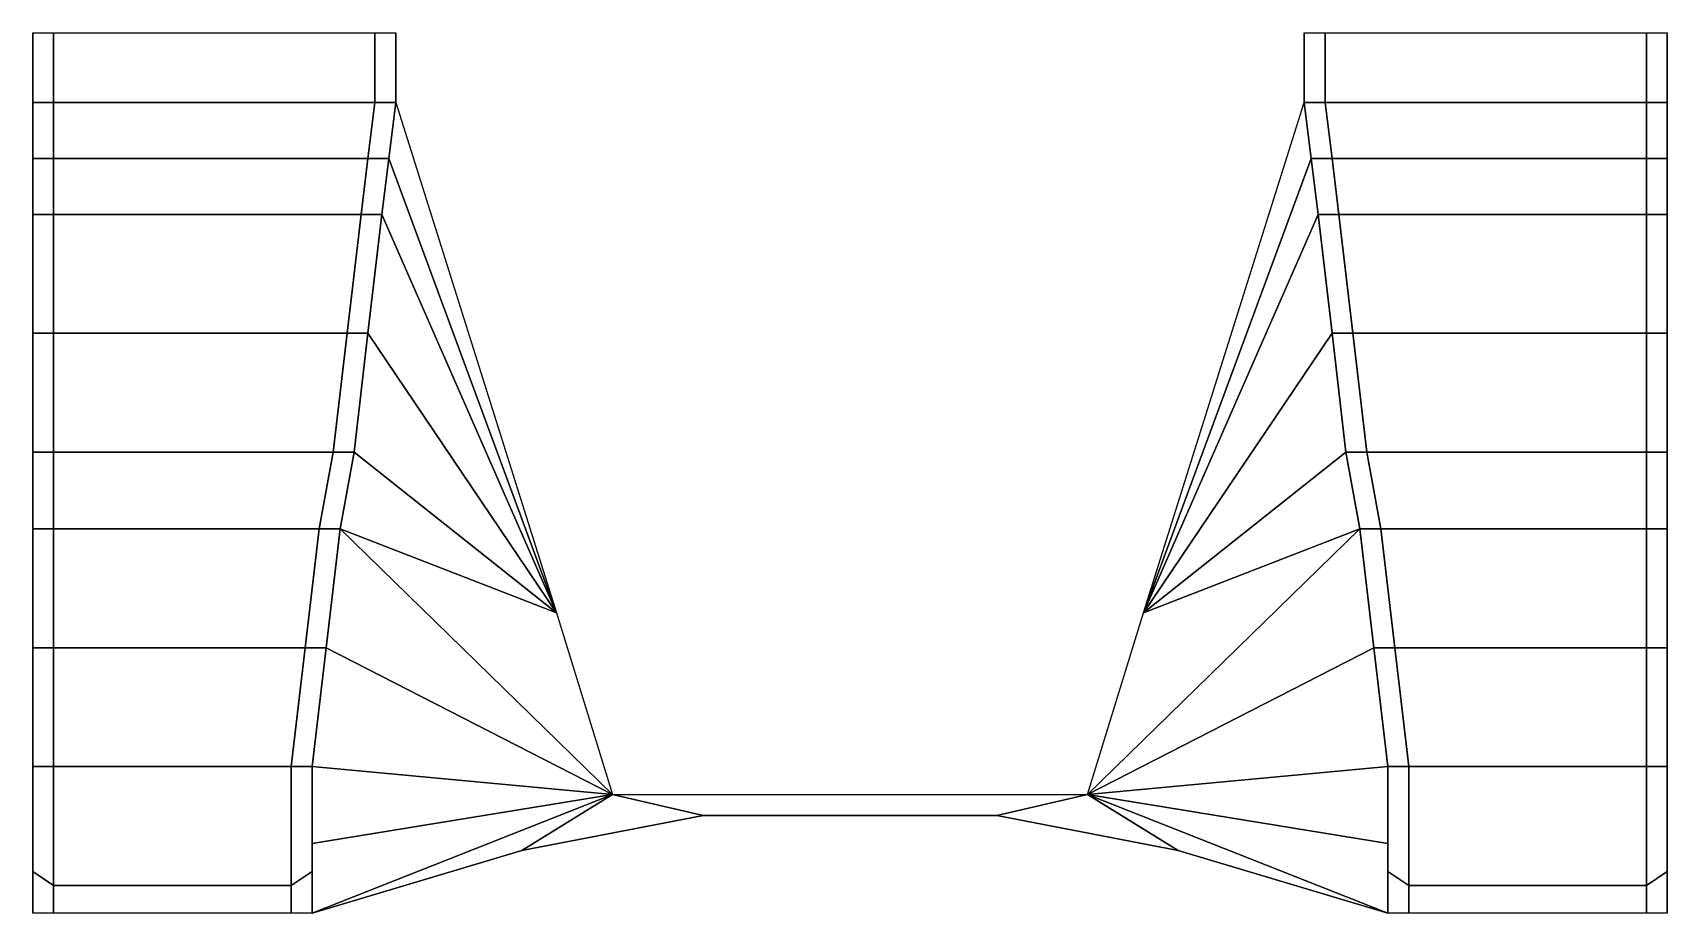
# Model space of a CAD drawing. Extents: x -1.17 to 1.17, y -3.3 to -2.04.
import ezdxf

# ---------------------------------------------------------------- set-up
doc = ezdxf.new("R2010")
doc.units = 0
doc.layers.add('FENDERS', color=6, linetype='CONTINUOUS')

msp = doc.modelspace()

# ---------------------------------------------------------------- linework, layer by layer
at = {"layer": 'FENDERS'}
for points in [[(-1.14, -2.14, 0.89), (-1.17, -2.14, 0.8), (-1.17, -2.04, 0.61), (-1.14, -2.04, 0.7)], [(-1.17, -2.14, 0.8), (-1.17, -2.14, 0.68), (-1.17, -2.04, 0.49), (-1.17, -2.04, 0.61)], [(-0.68, -2.14, 0.89), (-1.14, -2.14, 0.89), (-1.14, -2.04, 0.7), (-0.68, -2.04, 0.7)], [(-0.65, -2.14, 0.8), (-0.68, -2.14, 0.89), (-0.68, -2.04, 0.7), (-0.65, -2.04, 0.61)], [(-0.65, -2.14, 0.68), (-0.65, -2.14, 0.8), (-0.65, -2.04, 0.61), (-0.65, -2.04, 0.49)], [(0.68, -2.14, 0.89), (0.65, -2.14, 0.8), (0.65, -2.04, 0.61), (0.68, -2.04, 0.7)], [(0.65, -2.14, 0.8), (0.65, -2.14, 0.68), (0.65, -2.04, 0.49), (0.65, -2.04, 0.61)], [(1.14, -2.14, 0.89), (0.68, -2.14, 0.89), (0.68, -2.04, 0.7), (1.14, -2.04, 0.7)], [(1.17, -2.14, 0.8), (1.14, -2.14, 0.89), (1.14, -2.04, 0.7), (1.17, -2.04, 0.61)], [(1.17, -2.14, 0.68), (1.17, -2.14, 0.8), (1.17, -2.04, 0.61), (1.17, -2.04, 0.49)], [(-1.17, -2.22, 0.99), (-1.17, -2.22, 0.92), (-1.17, -2.14, 0.68), (-1.17, -2.14, 0.8)], [(-1.14, -2.22, 1.04), (-1.17, -2.22, 0.99), (-1.17, -2.14, 0.8), (-1.14, -2.14, 0.89)], [(-0.69, -2.22, 1.04), (-1.14, -2.22, 1.04), (-1.14, -2.14, 0.89), (-0.68, -2.14, 0.89)], [(-0.66, -2.22, 0.99), (-0.69, -2.22, 1.04), (-0.68, -2.14, 0.89), (-0.65, -2.14, 0.8)], [(-0.66, -2.22, 0.92), (-0.66, -2.22, 0.99), (-0.65, -2.14, 0.8), (-0.65, -2.14, 0.68)], [(-0.42, -2.87, 0.93), (-0.66, -2.22, 0.92), (-0.65, -2.14, 0.92)], [(0.42, -2.87, 0.93), (0.65, -2.14, 0.92), (0.66, -2.22, 0.92), (0.42, -2.87, 0.93)], [(0.66, -2.22, 0.99), (0.66, -2.22, 0.92), (0.65, -2.14, 0.68), (0.65, -2.14, 0.8)], [(0.69, -2.22, 1.04), (0.66, -2.22, 0.99), (0.65, -2.14, 0.8), (0.68, -2.14, 0.89)], [(1.14, -2.22, 1.04), (0.69, -2.22, 1.04), (0.68, -2.14, 0.89), (1.14, -2.14, 0.89)], [(1.17, -2.22, 0.99), (1.14, -2.22, 1.04), (1.14, -2.14, 0.89), (1.17, -2.14, 0.8)], [(1.17, -2.22, 0.92), (1.17, -2.22, 0.99), (1.17, -2.14, 0.8), (1.17, -2.14, 0.68)], [(-1.14, -2.3, 1.13), (-1.17, -2.3, 1.08), (-1.17, -2.22, 0.99), (-1.14, -2.22, 1.04)], [(-1.17, -2.3, 1.08), (-1.17, -2.3, 1.01), (-1.17, -2.22, 0.92), (-1.17, -2.22, 0.99)], [(-0.7, -2.3, 1.13), (-1.14, -2.3, 1.13), (-1.14, -2.22, 1.04), (-0.69, -2.22, 1.04)], [(-0.67, -2.3, 1.08), (-0.7, -2.3, 1.13), (-0.69, -2.22, 1.04), (-0.66, -2.22, 0.99)], [(-0.67, -2.3, 0.92), (-0.67, -2.3, 1.08), (-0.66, -2.22, 0.99), (-0.66, -2.22, 0.92)], [(-0.42, -2.87, 0.93), (-0.67, -2.3, 0.92), (-0.66, -2.22, 0.92)], [(0.42, -2.87, 0.93), (0.66, -2.22, 0.92), (0.67, -2.3, 0.92), (0.42, -2.87, 0.93)], [(0.7, -2.3, 1.13), (0.67, -2.3, 1.08), (0.66, -2.22, 0.99), (0.69, -2.22, 1.04)], [(0.67, -2.3, 1.08), (0.67, -2.3, 0.92), (0.66, -2.22, 0.92), (0.66, -2.22, 0.99)], [(1.14, -2.3, 1.13), (0.7, -2.3, 1.13), (0.69, -2.22, 1.04), (1.14, -2.22, 1.04)], [(1.17, -2.3, 1.08), (1.14, -2.3, 1.13), (1.14, -2.22, 1.04), (1.17, -2.22, 0.99)], [(1.17, -2.3, 1.01), (1.17, -2.3, 1.08), (1.17, -2.22, 0.99), (1.17, -2.22, 0.92)], [(-1.17, -2.47, 1.19), (-1.17, -2.47, 1.12), (-1.17, -2.3, 1.01), (-1.17, -2.3, 1.08)], [(-1.14, -2.47, 1.24), (-1.17, -2.47, 1.19), (-1.17, -2.3, 1.08), (-1.14, -2.3, 1.13)], [(-0.72, -2.47, 1.24), (-1.14, -2.47, 1.24), (-1.14, -2.3, 1.13), (-0.7, -2.3, 1.13)], [(-0.69, -2.47, 1.19), (-0.72, -2.47, 1.24), (-0.7, -2.3, 1.13), (-0.67, -2.3, 1.08)], [(-0.69, -2.47, 0.92), (-0.69, -2.47, 1.19), (-0.67, -2.3, 1.08), (-0.67, -2.3, 0.92)], [(-0.42, -2.87, 0.93), (-0.69, -2.47, 0.92), (-0.67, -2.3, 0.92)], [(0.42, -2.87, 0.93), (0.67, -2.3, 0.92), (0.69, -2.47, 0.92), (0.42, -2.87, 0.93)], [(0.72, -2.47, 1.24), (0.69, -2.47, 1.19), (0.67, -2.3, 1.08), (0.7, -2.3, 1.13)], [(0.69, -2.47, 1.19), (0.69, -2.47, 0.92), (0.67, -2.3, 0.92), (0.67, -2.3, 1.08)], [(1.14, -2.47, 1.24), (0.72, -2.47, 1.24), (0.7, -2.3, 1.13), (1.14, -2.3, 1.13)], [(1.17, -2.47, 1.19), (1.14, -2.47, 1.24), (1.14, -2.3, 1.13), (1.17, -2.3, 1.08)], [(1.17, -2.47, 1.12), (1.17, -2.47, 1.19), (1.17, -2.3, 1.08), (1.17, -2.3, 1.01)], [(-1.17, -2.64, 1.24), (-1.17, -2.64, 1.17), (-1.17, -2.47, 1.12), (-1.17, -2.47, 1.19)], [(-1.14, -2.64, 1.29), (-1.17, -2.64, 1.24), (-1.17, -2.47, 1.19), (-1.14, -2.47, 1.24)], [(-0.74, -2.64, 1.29), (-1.14, -2.64, 1.29), (-1.14, -2.47, 1.24), (-0.72, -2.47, 1.24)], [(-0.71, -2.64, 1.24), (-0.74, -2.64, 1.29), (-0.72, -2.47, 1.24), (-0.69, -2.47, 1.19)], [(-0.71, -2.64, 0.92), (-0.71, -2.64, 1.24), (-0.69, -2.47, 1.19), (-0.69, -2.47, 0.92)], [(-0.42, -2.87, 0.93), (-0.71, -2.64, 0.92), (-0.69, -2.47, 0.92)], [(0.42, -2.87, 0.93), (0.69, -2.47, 0.92), (0.71, -2.64, 0.92), (0.42, -2.87, 0.93)], [(0.71, -2.64, 1.24), (0.71, -2.64, 0.92), (0.69, -2.47, 0.92), (0.69, -2.47, 1.19)], [(0.74, -2.64, 1.29), (0.71, -2.64, 1.24), (0.69, -2.47, 1.19), (0.72, -2.47, 1.24)], [(1.14, -2.64, 1.29), (0.74, -2.64, 1.29), (0.72, -2.47, 1.24), (1.14, -2.47, 1.24)], [(1.17, -2.64, 1.24), (1.14, -2.64, 1.29), (1.14, -2.47, 1.24), (1.17, -2.47, 1.19)], [(1.17, -2.64, 1.17), (1.17, -2.64, 1.24), (1.17, -2.47, 1.19), (1.17, -2.47, 1.12)], [(-1.17, -2.75, 1.24), (-1.17, -2.75, 1.17), (-1.17, -2.64, 1.17), (-1.17, -2.64, 1.24)], [(-1.14, -2.75, 1.29), (-1.17, -2.75, 1.24), (-1.17, -2.64, 1.24), (-1.14, -2.64, 1.29)], [(-0.76, -2.75, 1.29), (-1.14, -2.75, 1.29), (-1.14, -2.64, 1.29), (-0.74, -2.64, 1.29)], [(-0.73, -2.75, 1.24), (-0.76, -2.75, 1.29), (-0.74, -2.64, 1.29), (-0.71, -2.64, 1.24)], [(-0.73, -2.75, 0.92), (-0.73, -2.75, 1.24), (-0.71, -2.64, 1.24), (-0.71, -2.64, 0.92)], [(-0.42, -2.87, 0.93), (-0.73, -2.75, 0.92), (-0.71, -2.64, 0.92), (-0.42, -2.87, 0.93)], [(0.42, -2.87, 0.93), (0.71, -2.64, 0.92), (0.73, -2.75, 0.92), (0.42, -2.87, 0.93)], [(0.73, -2.75, 1.24), (0.73, -2.75, 0.92), (0.71, -2.64, 0.92), (0.71, -2.64, 1.24)], [(0.76, -2.75, 1.29), (0.73, -2.75, 1.24), (0.71, -2.64, 1.24), (0.74, -2.64, 1.29)], [(1.14, -2.75, 1.29), (0.76, -2.75, 1.29), (0.74, -2.64, 1.29), (1.14, -2.64, 1.29)], [(1.17, -2.75, 1.24), (1.14, -2.75, 1.29), (1.14, -2.64, 1.29), (1.17, -2.64, 1.24)], [(1.17, -2.75, 1.17), (1.17, -2.75, 1.24), (1.17, -2.64, 1.24), (1.17, -2.64, 1.17)], [(-1.17, -2.92, 1.21), (-1.17, -2.92, 1.14), (-1.17, -2.75, 1.17), (-1.17, -2.75, 1.24)], [(-1.14, -2.92, 1.26), (-1.17, -2.92, 1.21), (-1.17, -2.75, 1.24), (-1.14, -2.75, 1.29)], [(-0.78, -2.92, 1.26), (-1.14, -2.92, 1.26), (-1.14, -2.75, 1.29), (-0.76, -2.75, 1.29)], [(-0.75, -2.92, 1.21), (-0.78, -2.92, 1.26), (-0.76, -2.75, 1.29), (-0.73, -2.75, 1.24)], [(-0.75, -2.92, 0.92), (-0.75, -2.92, 1.21), (-0.73, -2.75, 1.24), (-0.73, -2.75, 0.92)], [(-0.34, -3.13, 0.93), (-0.75, -2.92, 0.92), (-0.73, -2.75, 0.92), (-0.34, -3.13, 0.93)], [(-0.42, -2.87, 0.93), (-0.34, -3.13, 0.93), (-0.73, -2.75, 0.92), (-0.42, -2.87, 0.93)], [(0.34, -3.13, 0.93), (0.73, -2.75, 0.92), (0.75, -2.92, 0.92), (0.34, -3.13, 0.93)], [(0.34, -3.13, 0.93), (0.42, -2.87, 0.93), (0.73, -2.75, 0.92), (0.34, -3.13, 0.93)], [(0.75, -2.92, 1.21), (0.75, -2.92, 0.92), (0.73, -2.75, 0.92), (0.73, -2.75, 1.24)], [(0.78, -2.92, 1.26), (0.75, -2.92, 1.21), (0.73, -2.75, 1.24), (0.76, -2.75, 1.29)], [(1.14, -2.92, 1.26), (0.78, -2.92, 1.26), (0.76, -2.75, 1.29), (1.14, -2.75, 1.29)], [(1.17, -2.92, 1.21), (1.14, -2.92, 1.26), (1.14, -2.75, 1.29), (1.17, -2.75, 1.24)], [(1.17, -2.92, 1.14), (1.17, -2.92, 1.21), (1.17, -2.75, 1.24), (1.17, -2.75, 1.17)], [(-1.17, -3.09, 1.12), (-1.17, -3.09, 1.05), (-1.17, -2.92, 1.14), (-1.17, -2.92, 1.21)], [(-1.14, -3.09, 1.17), (-1.17, -3.09, 1.12), (-1.17, -2.92, 1.21), (-1.14, -2.92, 1.26)], [(-0.8, -3.09, 1.17), (-1.14, -3.09, 1.17), (-1.14, -2.92, 1.26), (-0.78, -2.92, 1.26)], [(-0.77, -3.09, 1.12), (-0.8, -3.09, 1.17), (-0.78, -2.92, 1.26), (-0.75, -2.92, 1.21)], [(-0.77, -3.09, 0.92), (-0.77, -3.09, 1.12), (-0.75, -2.92, 1.21), (-0.75, -2.92, 0.92)], [(-0.34, -3.13, 0.93), (-0.77, -3.09, 0.92), (-0.75, -2.92, 0.92), (-0.34, -3.13, 0.93)], [(0.34, -3.13, 0.93), (0.75, -2.92, 0.92), (0.77, -3.09, 0.92), (0.34, -3.13, 0.93)], [(0.77, -3.09, 1.12), (0.77, -3.09, 0.92), (0.75, -2.92, 0.92), (0.75, -2.92, 1.21)], [(0.8, -3.09, 1.17), (0.77, -3.09, 1.12), (0.75, -2.92, 1.21), (0.78, -2.92, 1.26)], [(1.14, -3.09, 1.17), (0.8, -3.09, 1.17), (0.78, -2.92, 1.26), (1.14, -2.92, 1.26)], [(1.17, -3.09, 1.12), (1.14, -3.09, 1.17), (1.14, -2.92, 1.26), (1.17, -2.92, 1.21)], [(1.17, -3.09, 1.05), (1.17, -3.09, 1.12), (1.17, -2.92, 1.21), (1.17, -2.92, 1.14)], [(-1.14, -3.26, 1.04), (-1.17, -3.24, 0.99), (-1.17, -3.09, 1.12), (-1.14, -3.09, 1.17)], [(-1.17, -3.24, 0.99), (-1.17, -3.2, 0.91), (-1.17, -3.09, 1.05), (-1.17, -3.09, 1.12)], [(-0.8, -3.26, 1.04), (-1.14, -3.26, 1.04), (-1.14, -3.09, 1.17), (-0.8, -3.09, 1.17)], [(-0.77, -3.24, 0.99), (-0.8, -3.26, 1.04), (-0.8, -3.09, 1.17), (-0.77, -3.09, 1.12)], [(-0.77, -3.2, 0.91), (-0.77, -3.24, 0.99), (-0.77, -3.09, 1.12), (-0.77, -3.09, 0.92)], [(-0.34, -3.13, 0.93), (-0.77, -3.2, 0.91), (-0.77, -3.09, 0.92), (-0.34, -3.13, 0.93)], [(0.34, -3.13, 0.93), (0.77, -3.09, 0.92), (0.77, -3.2, 0.91), (0.34, -3.13, 0.93)], [(0.8, -3.26, 1.04), (0.77, -3.24, 0.99), (0.77, -3.09, 1.12), (0.8, -3.09, 1.17)], [(0.77, -3.24, 0.99), (0.77, -3.2, 0.91), (0.77, -3.09, 0.92), (0.77, -3.09, 1.12)], [(1.14, -3.26, 1.04), (0.8, -3.26, 1.04), (0.8, -3.09, 1.17), (1.14, -3.09, 1.17)], [(1.17, -3.24, 0.99), (1.14, -3.26, 1.04), (1.14, -3.09, 1.17), (1.17, -3.09, 1.12)], [(1.17, -3.2, 0.91), (1.17, -3.24, 0.99), (1.17, -3.09, 1.12), (1.17, -3.09, 1.05)], [(-0.34, -3.13, 0.93), (-0.47, -3.21, 0.89), (-0.77, -3.3, 0.89), (-0.34, -3.13, 0.93)], [(-0.34, -3.13, 0.93), (-0.77, -3.3, 0.89), (-0.77, -3.2, 0.91), (-0.34, -3.13, 0.93)], [(-0.34, -3.13, 0.93), (-0.21, -3.16, 0.89), (-0.47, -3.21, 0.89), (-0.34, -3.13, 0.93)], [(0.34, -3.13, 0.93), (0.21, -3.16, 0.89), (-0.21, -3.16, 0.89), (-0.34, -3.13, 0.93)], [(0.34, -3.13, 0.93), (0.47, -3.21, 0.89), (0.21, -3.16, 0.89), (0.34, -3.13, 0.93)], [(0.34, -3.13, 0.93), (0.77, -3.3, 0.89), (0.47, -3.21, 0.89), (0.34, -3.13, 0.93)], [(0.34, -3.13, 0.93), (0.77, -3.2, 0.91), (0.77, -3.3, 0.89), (0.34, -3.13, 0.93)], [(-0.21, -3.16, 0.89), (-0.21, -3.16, 0.78), (-0.47, -3.21, 0.78), (-0.47, -3.21, 0.89)], [(0.21, -3.16, 0.89), (0.21, -3.16, 0.78), (-0.21, -3.16, 0.78), (-0.21, -3.16, 0.89)], [(0.47, -3.21, 0.89), (0.47, -3.21, 0.78), (0.21, -3.16, 0.78), (0.21, -3.16, 0.89)], [(-1.17, -3.3, 0.86), (-1.17, -3.27, 0.78), (-1.17, -3.2, 0.91), (-1.17, -3.24, 0.99)], [(-0.77, -3.3, 0.89), (-0.77, -3.3, 0.89), (-0.77, -3.24, 0.99), (-0.77, -3.2, 0.91)], [(0.77, -3.3, 0.89), (0.77, -3.3, 0.89), (0.77, -3.2, 0.91), (0.77, -3.24, 0.99)], [(1.17, -3.27, 0.78), (1.17, -3.3, 0.86), (1.17, -3.24, 0.99), (1.17, -3.2, 0.91)], [(-0.47, -3.21, 0.89), (-0.47, -3.21, 0.78), (-0.77, -3.3, 0.78), (-0.77, -3.3, 0.89)], [(0.77, -3.3, 0.89), (0.77, -3.3, 0.78), (0.47, -3.21, 0.78), (0.47, -3.21, 0.89)], [(-1.14, -3.3, 0.95), (-1.17, -3.3, 0.86), (-1.17, -3.24, 0.99), (-1.14, -3.26, 1.04)], [(-0.77, -3.3, 0.89), (-0.8, -3.3, 0.95), (-0.8, -3.26, 1.04), (-0.77, -3.24, 0.99)], [(0.8, -3.3, 0.95), (0.77, -3.3, 0.89), (0.77, -3.24, 0.99), (0.8, -3.26, 1.04)], [(1.17, -3.3, 0.86), (1.14, -3.3, 0.95), (1.14, -3.26, 1.04), (1.17, -3.24, 0.99)], [(-0.8, -3.3, 0.95), (-1.14, -3.3, 0.95), (-1.14, -3.26, 1.04), (-0.8, -3.26, 1.04)], [(1.14, -3.3, 0.95), (0.8, -3.3, 0.95), (0.8, -3.26, 1.04), (1.14, -3.26, 1.04)]]:
    msp.add_3dface(points, dxfattribs=at)

doc.saveas('drawing.dxf')
